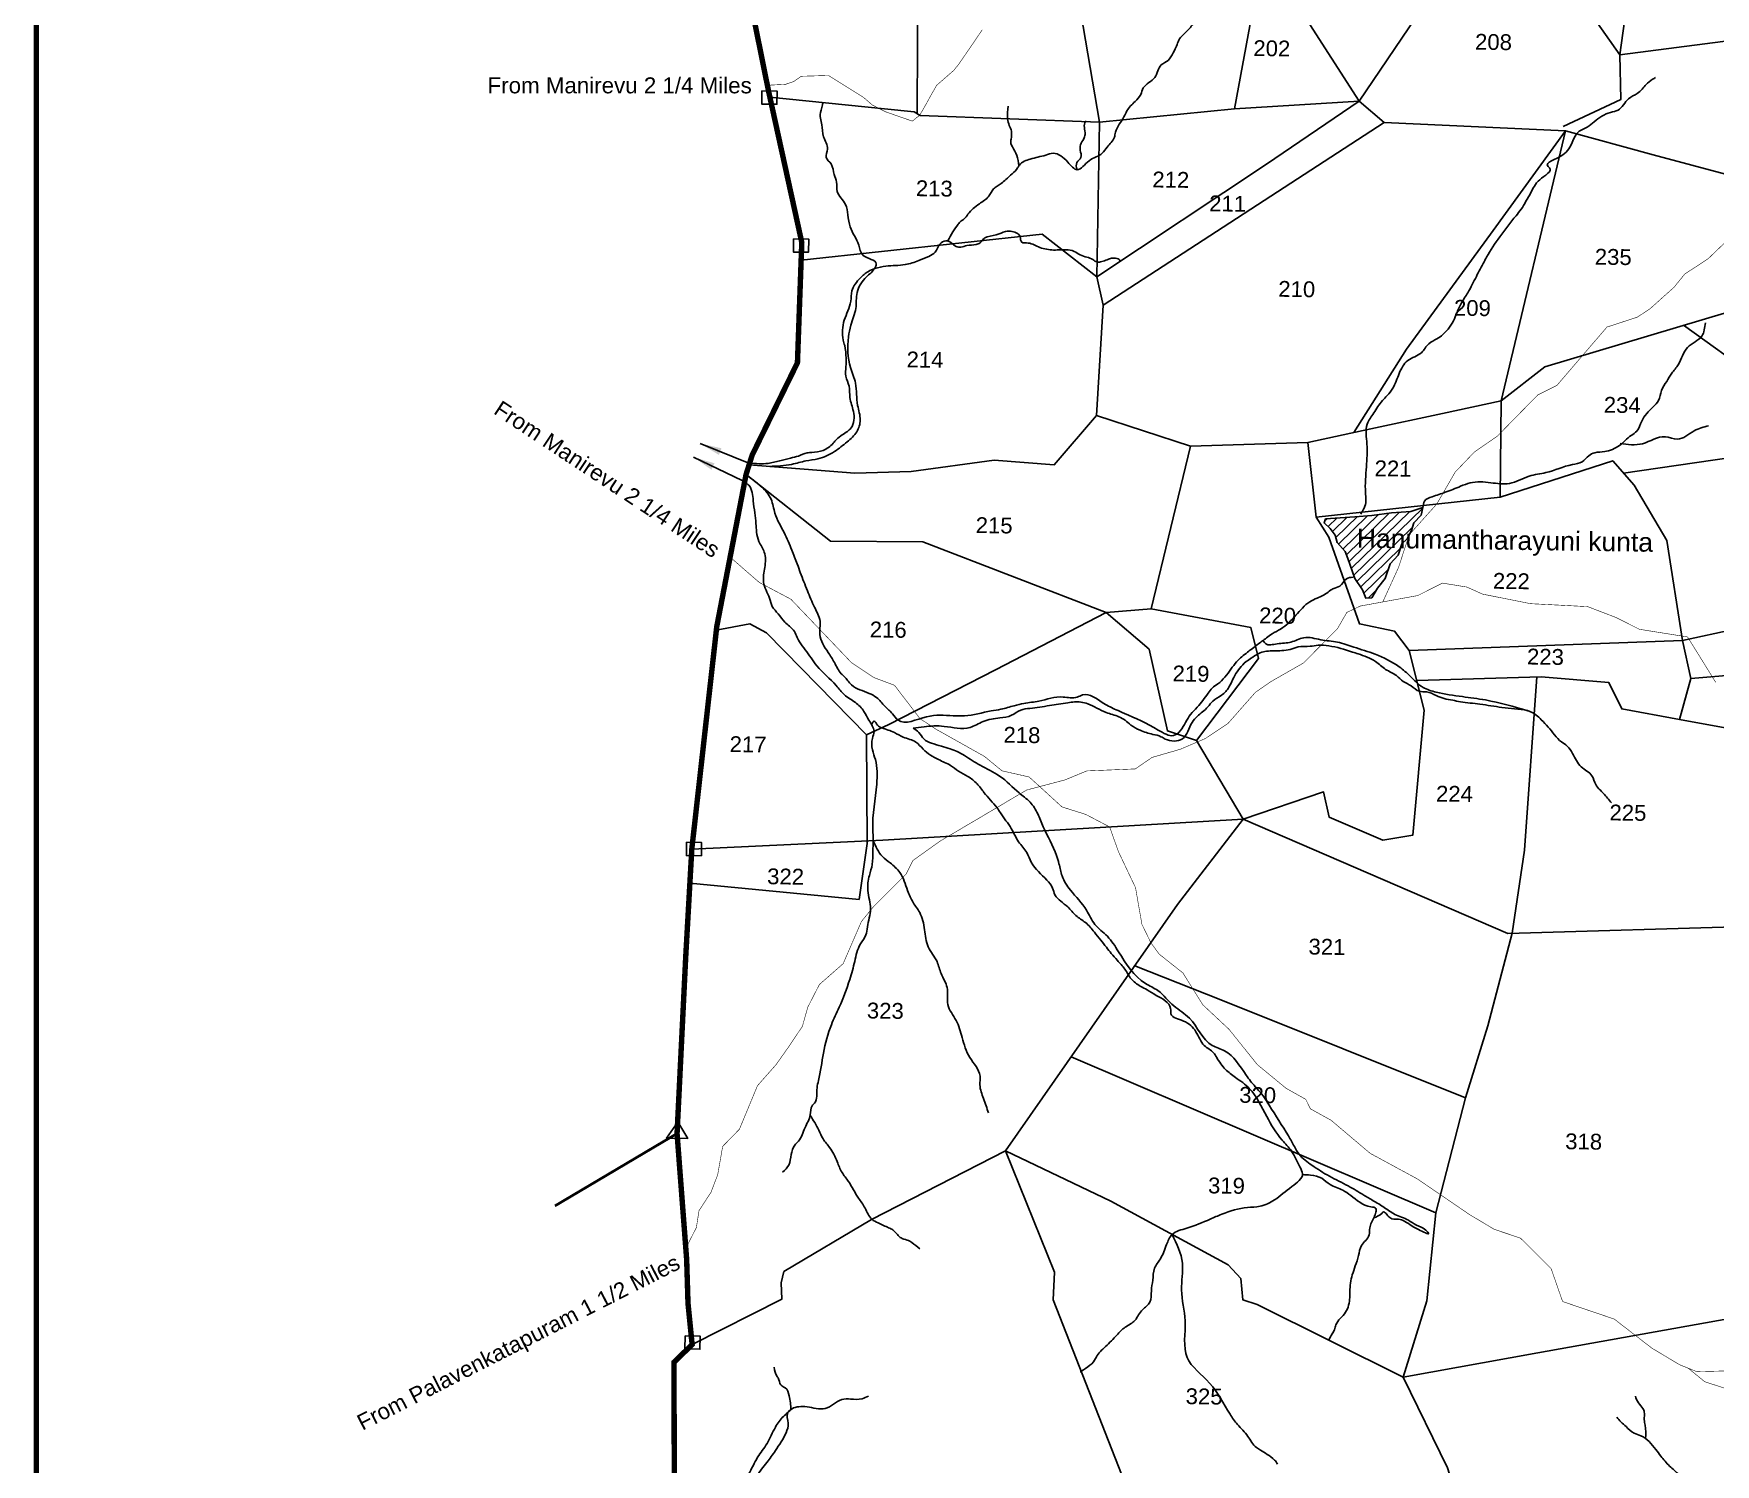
# Model space of a CAD drawing. Header units: feet. Extents: x 751091 to 766702, y 1607162 to 1618807.
# Drawn here: x 751091 to 754192, y 1611739 to 1614378 of the extents above; entities that cross this region are included whole.
import ezdxf
from ezdxf.enums import TextEntityAlignment as Align

# ---------------------------------------------------------------- set-up
doc = ezdxf.new("R2010")
doc.units = ezdxf.units.FT
doc.header["$LTSCALE"] = 15
doc.header["$MEASUREMENT"] = 0
doc.linetypes.add('HIDDEN2', pattern=[0.1875, 0.125, -0.0625])
for name, color, linetype in [('PLOT', 7, 'Continuous'), ('PLOT NO', 7, 'Continuous'), ('ROADS', 6, 'Continuous'), ('TANKS-STREAM', 4, 'Continuous'), ('VILLAGE STONES', 240, 'Continuous')]:
    doc.layers.add(name, color=color, linetype=linetype)
doc.layers.add('VILLAGE BOUNDRY', color=5, linetype='HIDDEN2', lineweight=100)
doc.styles.get("Standard").update_dxf_attribs({"font": 'arial.ttf'})
doc.dimstyles.get("Standard").update_dxf_attribs({"dimtxt": 0.18, "dimasz": 40, "dimexe": 0.18, "dimexo": 0.0625, "dimgap": 0.09, "dimtad": 0, "dimtih": 1, "dimtoh": 1, "dimdec": 4, "dimzin": 0, "dimdsep": 46, "dimtxsty": 'Standard', "dimcen": 0.09, "dimadec": 0, "dimazin": 0, "dimtfac": 1, "dimtdec": 4, "dimtofl": 0, "dimtmove": 0, "dimatfit": 3, "dimfxl": 1, "dimtolj": 1, "dimtzin": 0, "dimarcsym": 0})
pattern_1 = [(44.195984, (-2315.616, 53486.583), (-8.48262893, 8.72410213), [])]

msp = doc.modelspace()

# ---------------------------------------------------------------- hatches: boundary and pattern name
at = {"layer": 'TANKS-STREAM'}
h = msp.add_hatch(dxfattribs=at)
h.set_pattern_fill('ANSI31', color=256, scale=97.345554, angle=-0.804)
h.set_pattern_definition(pattern_1)
h.paths.add_polyline_path([(753509.5, 1613422.6), (753514.1, 1613409.7), (753527.2, 1613373.1), (753541.3, 1613351.9), (753547.2, 1613336.6), (753558.4, 1613337.5), (753568.7, 1613355.2), (753582.8, 1613373.1), (753592.5, 1613399.7), (753606.9, 1613415.9), (753613.6, 1613436.6), (753623.8, 1613446), (753631.5, 1613461.3), (753635.8, 1613475.4), (753649.3, 1613489.7), (753652.8, 1613503.9), (753630.4, 1613496.5), (753594.8, 1613493.8), (753558.4, 1613488.9), (753527, 1613486.8), (753473.1, 1613483), (753470.3, 1613475.3), (753481.6, 1613465.3), (753491, 1613452.7), (753494.6, 1613439.1)])
h = msp.add_hatch(dxfattribs=at)
h.set_pattern_fill('ANSI31', color=256, scale=97.345554, angle=-0.804)
h.set_pattern_definition(pattern_1)
h.paths.add_polyline_path([(753518.3, 1613374.6), (753518.2, 1613374.6), (753518, 1613374.6), (753518.1, 1613374.6), (753518.2, 1613374.6), (753518.2, 1613374.6)])
h.paths.add_polyline_path([(753508.9, 1613369.8), (753508.8, 1613369.7), (753508.7, 1613369.5), (753508.7, 1613369.6), (753508.8, 1613369.6), (753508.8, 1613369.7), (753508.9, 1613369.7)])
h.paths.add_polyline_path([(753508.6, 1613369.5), (753508.5, 1613369.3), (753508.4, 1613369.2), (753508.5, 1613369.3), (753508.5, 1613369.3), (753508.6, 1613369.4), (753508.6, 1613369.4)])
h.paths.add_polyline_path([(753509.2, 1613370.1), (753509.1, 1613370), (753509, 1613369.8), (753509, 1613369.9), (753509.1, 1613369.9), (753509.1, 1613370), (753509.2, 1613370)])
h.paths.add_polyline_path([(753508.4, 1613369.2), (753508.3, 1613369), (753508.1, 1613368.9), (753508.2, 1613368.9), (753508.2, 1613369), (753508.3, 1613369), (753508.3, 1613369.1)])
h.paths.add_polyline_path([(753509.5, 1613370.4), (753509.4, 1613370.3), (753509.3, 1613370.1), (753509.3, 1613370.2), (753509.4, 1613370.2), (753509.4, 1613370.3), (753509.5, 1613370.3)])
h.paths.add_polyline_path([(753508.1, 1613368.8), (753508, 1613368.7), (753507.9, 1613368.6), (753508, 1613368.7), (753508, 1613368.7), (753508, 1613368.8)])
h.paths.add_polyline_path([(753509.8, 1613370.7), (753509.7, 1613370.6), (753509.6, 1613370.4), (753509.6, 1613370.5), (753509.7, 1613370.5), (753509.7, 1613370.6), (753509.8, 1613370.6)])
h.paths.add_polyline_path([(753507.9, 1613368.6), (753507.8, 1613368.4), (753507.8, 1613368.4), (753507.8, 1613368.5)])
h.paths.add_polyline_path([(753510.1, 1613371), (753510, 1613370.9), (753509.8, 1613370.7), (753509.9, 1613370.8), (753509.9, 1613370.8), (753510, 1613370.9), (753510.1, 1613370.9)])
h.paths.add_polyline_path([(753653.2, 1613507.5), (753653.1, 1613507.2), (753653.1, 1613507.2), (753653.1, 1613507.2), (753653.1, 1613507.2), (753653.1, 1613507.3), (753653.2, 1613507.3), (753653.2, 1613507.3), (753653.2, 1613507.3), (753653.2, 1613507.3), (753653.2, 1613507.3), (753653.2, 1613507.3), (753653.2, 1613507.4), (753653.2, 1613507.4), (753653.2, 1613507.4), (753653.2, 1613507.4), (753653.2, 1613507.4), (753653.2, 1613507.4), (753653.2, 1613507.4), (753653.2, 1613507.5), (753653.2, 1613507.5), (753653.2, 1613507.5), (753653.2, 1613507.5), (753653.2, 1613507.5), (753653.2, 1613507.5), (753653.2, 1613507.5)])
h.paths.add_polyline_path([(753510.4, 1613371.2), (753510.3, 1613371.1), (753510.2, 1613371), (753510.2, 1613371.1), (753510.3, 1613371.1), (753510.3, 1613371.2), (753510.4, 1613371.2)])
h.paths.add_polyline_path([(753653.1, 1613507), (753653.1, 1613506.8), (753653.1, 1613506.8), (753653.1, 1613506.9), (753653.1, 1613506.9), (753653.1, 1613506.9), (753653.1, 1613506.9), (753653.1, 1613506.9), (753653.1, 1613506.9), (753653.1, 1613506.9), (753653.1, 1613507), (753653.1, 1613507), (753653.1, 1613507), (753653.1, 1613507), (753653.1, 1613507), (753653.1, 1613507), (753653.1, 1613507), (753653.1, 1613507.1), (753653.1, 1613507.1), (753653.1, 1613507.1), (753653.1, 1613507.1), (753653.1, 1613507.1), (753653.1, 1613507.1), (753653.1, 1613507.1), (753653.1, 1613507.2), (753653.1, 1613507.2), (753653.1, 1613507.2)])
h.paths.add_polyline_path([(753510.7, 1613371.5), (753510.6, 1613371.4), (753510.5, 1613371.3), (753510.5, 1613371.3), (753510.6, 1613371.4), (753510.6, 1613371.4), (753510.7, 1613371.5)])
h.paths.add_polyline_path([(753653.1, 1613506.6), (753653.1, 1613506.5), (753653.1, 1613506.5), (753653.1, 1613506.5), (753653.1, 1613506.5), (753653.1, 1613506.5), (753653.1, 1613506.5), (753653.1, 1613506.6), (753653.1, 1613506.6), (753653.1, 1613506.6), (753653.1, 1613506.6), (753653.1, 1613506.6), (753653.1, 1613506.6), (753653.1, 1613506.6), (753653.1, 1613506.7), (753653.1, 1613506.7), (753653.1, 1613506.7), (753653.1, 1613506.7), (753653.1, 1613506.7), (753653.1, 1613506.7), (753653.1, 1613506.7), (753653.1, 1613506.8), (753653.1, 1613506.8), (753653.1, 1613506.8), (753653.1, 1613506.8), (753653.1, 1613506.8), (753653.1, 1613506.8)])
h.paths.add_polyline_path([(753511, 1613371.8), (753510.9, 1613371.7), (753510.8, 1613371.5), (753510.8, 1613371.6), (753510.9, 1613371.6), (753510.9, 1613371.7), (753511, 1613371.7)])
h.paths.add_polyline_path([(753653, 1613506.3), (753653, 1613506.1), (753653, 1613506.1), (753653, 1613506.1), (753653, 1613506.1), (753653, 1613506.2), (753653, 1613506.2), (753653, 1613506.2), (753653, 1613506.2), (753653, 1613506.2), (753653, 1613506.2), (753653, 1613506.2), (753653, 1613506.3), (753653, 1613506.3), (753653, 1613506.3), (753653, 1613506.3), (753653, 1613506.3), (753653, 1613506.3), (753653, 1613506.3), (753653, 1613506.4), (753653, 1613506.4), (753653, 1613506.4), (753653.1, 1613506.4), (753653.1, 1613506.4), (753653.1, 1613506.4), (753653.1, 1613506.4), (753653.1, 1613506.5)])
h.paths.add_polyline_path([(753511.4, 1613372), (753511.2, 1613371.9), (753511.1, 1613371.8), (753511.1, 1613371.8), (753511.2, 1613371.9), (753511.3, 1613371.9), (753511.3, 1613372)])
h.paths.add_polyline_path([(753653, 1613505.9), (753653, 1613505.7), (753653, 1613505.7), (753653, 1613505.8), (753653, 1613505.8), (753653, 1613505.8), (753653, 1613505.8), (753653, 1613505.8), (753653, 1613505.8), (753653, 1613505.8), (753653, 1613505.9), (753653, 1613505.9), (753653, 1613505.9), (753653, 1613505.9), (753653, 1613505.9), (753653, 1613505.9), (753653, 1613505.9), (753653, 1613506), (753653, 1613506), (753653, 1613506), (753653, 1613506), (753653, 1613506), (753653, 1613506), (753653, 1613506), (753653, 1613506.1), (753653, 1613506.1), (753653, 1613506.1)])
h.paths.add_polyline_path([(753511.7, 1613372.2), (753511.6, 1613372.1), (753511.4, 1613372), (753511.5, 1613372.1), (753511.5, 1613372.1), (753511.6, 1613372.2), (753511.6, 1613372.2)])
h.paths.add_polyline_path([(753653, 1613505.5), (753652.9, 1613505.4), (753652.9, 1613505.4), (753652.9, 1613505.4), (753652.9, 1613505.4), (753653, 1613505.4), (753653, 1613505.4), (753653, 1613505.4), (753653, 1613505.5), (753653, 1613505.5), (753653, 1613505.5), (753653, 1613505.5), (753653, 1613505.5), (753653, 1613505.5), (753653, 1613505.5), (753653, 1613505.6), (753653, 1613505.6), (753653, 1613505.6), (753653, 1613505.6), (753653, 1613505.6), (753653, 1613505.6), (753653, 1613505.6), (753653, 1613505.7), (753653, 1613505.7), (753653, 1613505.7), (753653, 1613505.7), (753653, 1613505.7)])
h.paths.add_polyline_path([(753512, 1613372.4), (753511.9, 1613372.4), (753511.8, 1613372.3), (753511.8, 1613372.3), (753511.9, 1613372.3), (753511.9, 1613372.4), (753512, 1613372.4)])
h.paths.add_polyline_path([(753652.9, 1613505.2), (753652.9, 1613505), (753652.9, 1613505), (753652.9, 1613505), (753652.9, 1613505), (753652.9, 1613505.1), (753652.9, 1613505.1), (753652.9, 1613505.1), (753652.9, 1613505.1), (753652.9, 1613505.1), (753652.9, 1613505.1), (753652.9, 1613505.1), (753652.9, 1613505.2), (753652.9, 1613505.2), (753652.9, 1613505.2), (753652.9, 1613505.2), (753652.9, 1613505.2), (753652.9, 1613505.2), (753652.9, 1613505.2), (753652.9, 1613505.3), (753652.9, 1613505.3), (753652.9, 1613505.3), (753652.9, 1613505.3), (753652.9, 1613505.3), (753652.9, 1613505.3), (753652.9, 1613505.3), (753652.9, 1613505.3)])
h.paths.add_polyline_path([(753512.4, 1613372.6), (753512.2, 1613372.6), (753512.1, 1613372.5), (753512.2, 1613372.5), (753512.2, 1613372.5), (753512.3, 1613372.6), (753512.3, 1613372.6)])
h.paths.add_polyline_path([(753652.9, 1613504.8), (753652.9, 1613504.6), (753652.9, 1613504.6), (753652.9, 1613504.7), (753652.9, 1613504.7), (753652.9, 1613504.7), (753652.9, 1613504.7), (753652.9, 1613504.7), (753652.9, 1613504.7), (753652.9, 1613504.7), (753652.9, 1613504.8), (753652.9, 1613504.8), (753652.9, 1613504.8), (753652.9, 1613504.8), (753652.9, 1613504.8), (753652.9, 1613504.8), (753652.9, 1613504.8), (753652.9, 1613504.9), (753652.9, 1613504.9), (753652.9, 1613504.9), (753652.9, 1613504.9), (753652.9, 1613504.9), (753652.9, 1613504.9), (753652.9, 1613504.9), (753652.9, 1613505), (753652.9, 1613505), (753652.9, 1613505)])
h.paths.add_polyline_path([(753512.7, 1613372.8), (753512.6, 1613372.8), (753512.5, 1613372.7), (753512.5, 1613372.7), (753512.6, 1613372.7), (753512.6, 1613372.8), (753512.7, 1613372.8)])
h.paths.add_polyline_path([(753652.9, 1613504.4), (753652.8, 1613504.2), (753652.8, 1613504.2), (753652.8, 1613504.3), (753652.8, 1613504.3), (753652.8, 1613504.3), (753652.8, 1613504.3), (753652.8, 1613504.3), (753652.8, 1613504.3), (753652.8, 1613504.3), (753652.8, 1613504.4), (753652.9, 1613504.4), (753652.9, 1613504.4), (753652.9, 1613504.4), (753652.9, 1613504.4), (753652.9, 1613504.4), (753652.9, 1613504.4), (753652.9, 1613504.5), (753652.9, 1613504.5), (753652.9, 1613504.5), (753652.9, 1613504.5), (753652.9, 1613504.5), (753652.9, 1613504.5), (753652.9, 1613504.5), (753652.9, 1613504.6), (753652.9, 1613504.6), (753652.9, 1613504.6)])
h.paths.add_polyline_path([(753513.1, 1613373), (753513, 1613373), (753512.8, 1613372.9), (753512.9, 1613372.9), (753512.9, 1613372.9), (753513, 1613373), (753513, 1613373)])
h.paths.add_polyline_path([(753652.8, 1613504.1), (753652.8, 1613503.9), (753652.8, 1613503.9), (753652.8, 1613503.9), (753652.8, 1613503.9), (753652.8, 1613504), (753652.8, 1613504), (753652.8, 1613504), (753652.8, 1613504), (753652.8, 1613504), (753652.8, 1613504), (753652.8, 1613504)])
h.paths.add_polyline_path([(753513.5, 1613373.2), (753513.3, 1613373.1), (753513.2, 1613373.1), (753513.2, 1613373.1), (753513.3, 1613373.1), (753513.4, 1613373.1), (753513.4, 1613373.2)])
h.paths.add_polyline_path([(753523.8, 1613375.4), (753523.5, 1613375.4), (753523.6, 1613375.4), (753523.6, 1613375.4), (753523.7, 1613375.4), (753523.8, 1613375.4)])
h.paths.add_polyline_path([(753513.9, 1613373.4), (753513.7, 1613373.3), (753513.5, 1613373.2), (753513.6, 1613373.3), (753513.7, 1613373.3), (753513.7, 1613373.3), (753513.8, 1613373.3)])
h.paths.add_polyline_path([(753522.9, 1613375.3), (753522.7, 1613375.3), (753522.8, 1613375.3), (753522.9, 1613375.3), (753523, 1613375.3), (753523, 1613375.3)])
h.paths.add_polyline_path([(753514.2, 1613373.5), (753514.1, 1613373.5), (753513.9, 1613373.4), (753514, 1613373.4), (753514, 1613373.4), (753514.1, 1613373.5), (753514.2, 1613373.5)])
h.paths.add_polyline_path([(753522.5, 1613375.2), (753522.4, 1613375.2), (753522.5, 1613375.2), (753522.5, 1613375.2), (753522.6, 1613375.3), (753522.7, 1613375.3)])
h.paths.add_polyline_path([(753514.6, 1613373.6), (753514.4, 1613373.6), (753514.3, 1613373.5), (753514.4, 1613373.6), (753514.4, 1613373.6), (753514.5, 1613373.6)])
h.paths.add_polyline_path([(753522.1, 1613375.2), (753522, 1613375.2), (753522.1, 1613375.2), (753522.2, 1613375.2), (753522.2, 1613375.2), (753522.3, 1613375.2)])
h.paths.add_polyline_path([(753514.9, 1613373.8), (753514.7, 1613373.7), (753514.6, 1613373.7), (753514.7, 1613373.7), (753514.7, 1613373.7), (753514.8, 1613373.7)])
h.paths.add_polyline_path([(753521.8, 1613375.2), (753521.6, 1613375.1), (753521.7, 1613375.1), (753521.8, 1613375.2), (753521.9, 1613375.2), (753521.9, 1613375.2)])
h.paths.add_polyline_path([(753515.2, 1613373.9), (753515.1, 1613373.8), (753514.9, 1613373.8), (753515, 1613373.8), (753515.1, 1613373.8), (753515.1, 1613373.8)])
h.paths.add_polyline_path([(753521.4, 1613375.1), (753521.3, 1613375.1), (753521.3, 1613375.1), (753521.4, 1613375.1), (753521.5, 1613375.1), (753521.6, 1613375.1)])
h.paths.add_polyline_path([(753515.5, 1613374), (753515.4, 1613373.9), (753515.3, 1613373.9), (753515.3, 1613373.9), (753515.4, 1613373.9), (753515.5, 1613374)])
h.paths.add_polyline_path([(753521, 1613375.1), (753520.9, 1613375), (753521, 1613375.1), (753521, 1613375.1), (753521.1, 1613375.1), (753521.2, 1613375.1)])
h.paths.add_polyline_path([(753515.9, 1613374.1), (753515.7, 1613374), (753515.6, 1613374), (753515.7, 1613374), (753515.7, 1613374), (753515.8, 1613374.1)])
h.paths.add_polyline_path([(753520.7, 1613375), (753520.5, 1613375), (753520.6, 1613375), (753520.7, 1613375), (753520.8, 1613375), (753520.8, 1613375)])
h.paths.add_polyline_path([(753516.2, 1613374.2), (753516.1, 1613374.1), (753515.9, 1613374.1), (753516, 1613374.1), (753516.1, 1613374.1), (753516.1, 1613374.2)])
h.paths.add_polyline_path([(753520.3, 1613375), (753520.2, 1613374.9), (753520.2, 1613375), (753520.3, 1613375), (753520.4, 1613375), (753520.5, 1613375)])
h.paths.add_polyline_path([(753516.6, 1613374.3), (753516.4, 1613374.2), (753516.3, 1613374.2), (753516.3, 1613374.2), (753516.4, 1613374.2), (753516.5, 1613374.2)])
h.paths.add_polyline_path([(753519.9, 1613374.9), (753519.8, 1613374.9), (753519.9, 1613374.9), (753520, 1613374.9), (753520, 1613374.9), (753520.1, 1613374.9)])
h.paths.add_polyline_path([(753516.9, 1613374.3), (753516.8, 1613374.3), (753516.6, 1613374.3), (753516.7, 1613374.3), (753516.8, 1613374.3), (753516.8, 1613374.3)])
h.paths.add_polyline_path([(753519.6, 1613374.9), (753519.4, 1613374.8), (753519.5, 1613374.9), (753519.6, 1613374.9), (753519.7, 1613374.9), (753519.7, 1613374.9)])
h.paths.add_polyline_path([(753517.2, 1613374.4), (753517.1, 1613374.4), (753517, 1613374.4), (753517, 1613374.4), (753517.1, 1613374.4), (753517.2, 1613374.4)])
h.paths.add_polyline_path([(753519.2, 1613374.8), (753519.1, 1613374.8), (753519.2, 1613374.8), (753519.2, 1613374.8), (753519.3, 1613374.8), (753519.4, 1613374.8)])
h.paths.add_polyline_path([(753517.6, 1613374.5), (753517.4, 1613374.5), (753517.3, 1613374.4), (753517.4, 1613374.5), (753517.5, 1613374.5), (753517.5, 1613374.5)])
h.paths.add_polyline_path([(753518.9, 1613374.7), (753518.7, 1613374.7), (753518.8, 1613374.7), (753518.9, 1613374.7), (753518.9, 1613374.8), (753519, 1613374.8)])
h.paths.add_polyline_path([(753517.9, 1613374.6), (753517.8, 1613374.5), (753517.7, 1613374.5), (753517.7, 1613374.5), (753517.8, 1613374.5), (753517.9, 1613374.6)])
h.paths.add_polyline_path([(753518.7, 1613374.7), (753518.5, 1613374.7), (753518.4, 1613374.7), (753518.4, 1613374.7), (753518.5, 1613374.7), (753518.6, 1613374.7)])

# ---------------------------------------------------------------- linework, layer by layer
at = {"layer": 'PLOT'}
for points in [[(753472.6, 1615083.6), (753662.7, 1615088.3), (753827.7, 1614816.5), (753770.6, 1614703.6), (753744.3, 1614562.6), (753535.1, 1614253.2), (753432.9, 1614412), (753363.1, 1614552.3), (753305.5, 1614239.2)], [(752747.8, 1614788.7), (752757.6, 1614710.3), (752680.4, 1614666.1), (752689, 1614627.2), (752769.5, 1614601.5), (752721.1, 1614492), (752720.1, 1614230.2)], [(754067.5, 1614711.7), (754015.6, 1614338.8), (754017.4, 1614256.2), (753911.6, 1614206.7)], [(753090.1, 1614692.3), (753053.6, 1614601.1), (753021.7, 1614416), (753056, 1614214.4)], [(754791, 1614405.9), (754667.1, 1614394.5), (754380.3, 1614376), (754224.7, 1614365.9), (754015.6, 1614338.8), (753895.5, 1614510.2)], [(752448.5, 1614260.3), (752659.6, 1614239), (752714.4, 1614233.5), (752725.8, 1614226.9), (753056, 1614214.4), (753305.5, 1614239.2), (753535.1, 1614253.2), (753581, 1614213.8), (753915.5, 1614198.4), (754077.6, 1614154), (754282.1, 1614099.7), (754490.1, 1614239.5), (754732.2, 1614260.5), (754926.4, 1614167.8), (755021.9, 1614367.5), (755169, 1614397.5), (755390, 1614334.9), (755432.2, 1614159.6), (755469.5, 1614168.6), (755433.9, 1614316.5), (755495.7, 1614381.4)], [(753051.1, 1613929.2), (753364.2, 1614137.1), (753535.1, 1614253.2)], [(752506.2, 1613960.1), (752950.4, 1614007.8), (753051.1, 1613929.2), (753056, 1614214.4)], [(753581, 1614213.8), (753063.3, 1613876.9), (753051.1, 1613929.2)], [(753050.8, 1613673.6), (753224.2, 1613616.7), (753440.5, 1613623.8), (753556.4, 1613648.7), (753689, 1613677.3), (753797.2, 1613700.6), (753915.5, 1614198.4)], [(753915.5, 1614198.4), (753782, 1614014.8), (753622.7, 1613795.7), (753525.2, 1613642)], [(753797.2, 1613700.6), (753877.4, 1613763.2), (754262.3, 1613878.4), (754282.1, 1614099.7)], [(752410.1, 1613582.5), (752605.3, 1613567), (752709.1, 1613570.3), (752862.1, 1613591.2), (752972.9, 1613582.5), (753050.8, 1613673.6), (753063.3, 1613876.9)], [(754133.2, 1613839.8), (754266.4, 1613743.9), (754288.7, 1613605.6), (754022.3, 1613567.3)], [(754945.1, 1613817.3), (754972.8, 1613687.6), (755037.4, 1613690.9), (754981.9, 1613577.9), (755088.2, 1613388.1), (755095, 1613185.1), (754829.4, 1613161.9), (754908.4, 1612914.8), (754942.1, 1612809.3), (754951.6, 1612774.3), (754822.7, 1612794.2), (754668.8, 1612849.5), (754425.9, 1612782.5), (754269.8, 1612731.5), (753809.1, 1612718.3), (753321.1, 1612929.2), (753200.3, 1612771.4), (753064.9, 1612577.8), (752882.7, 1612317.2), (752636.1, 1612190.9), (752474, 1612094.7), (752469.5, 1612074.1), (752470.5, 1612043.5), (752305.1, 1611960)], [(753641.2, 1613185), (753870.8, 1613191.8), (753995.8, 1613181), (754019.3, 1613132.2), (754125.6, 1613112.9), (754146.6, 1613188.4), (754131.4, 1613258.3), (754324.1, 1613300.1), (754441.4, 1613345.7), (754535.6, 1613382.3), (754675.6, 1613464.9), (754663, 1613621), (754653.7, 1613763.7)], [(753440.5, 1613623.8), (753455.6, 1613485.9), (753795.3, 1613523.1), (753797.2, 1613700.6)], [(752304.5, 1612873.9), (752656.9, 1612890.1), (753321.1, 1612929.2), (753235, 1613073.9), (753181.4, 1613091.8), (753147.6, 1613242.4), (753068.6, 1613309.9), (753151.8, 1613317.1), (753224.2, 1613616.7)], [(754146.6, 1613188.4), (754476.6, 1613215.9), (754561.4, 1613193), (754829.4, 1613161.9), (754788.5, 1613410.8), (754830.5, 1613504.2), (754663, 1613621)], [(752404.5, 1613564.5), (752560.1, 1613441.8), (752730.5, 1613440.3), (753068.6, 1613309.9), (752864.5, 1613204.7), (752667.8, 1613103.3), (752626.4, 1613084.5), (752506.9, 1613206.8), (752442.4, 1613272.8), (752411.3, 1613289.2), (752349.7, 1613277.4)], [(753795.3, 1613523.1), (754002.7, 1613589.9), (754042, 1613544.7), (754102.8, 1613442.8), (754131.4, 1613258.3), (753627.3, 1613240.2), (753600.6, 1613275.5), (753535.6, 1613289), (753479.5, 1613449.2), (753455.6, 1613485.9)], [(753151.8, 1613317.1), (753335.5, 1613282.2), (753349.6, 1613225.3), (753235, 1613073.9)], [(753321.1, 1612929.2), (753469.4, 1612979.4), (753479.7, 1612932.7), (753578.8, 1612890.4), (753634.1, 1612899.2), (753655.1, 1613129.8), (753627.3, 1613240.2)], [(753862.6, 1613191.5), (753840.3, 1612871.9), (753817.3, 1612718.5), (753772.2, 1612547.6), (753731.5, 1612414.9), (753676.8, 1612203), (753659.7, 1612040.5), (753616.2, 1611899.9), (753698.1, 1611732.7), (753728.7, 1611634.9), (753777, 1611442.8), (753724.1, 1611302.4), (753247.5, 1611405.1), (753215.5, 1611412), (753139.2, 1611612.7), (752971.1, 1612042.7), (752973.3, 1612093.3), (752882.7, 1612317.2)], [(755095, 1613185.1), (755017.1, 1612860.4), (754973.7, 1612747.5), (754954.5, 1612746.4), (754939.5, 1612659.3), (754885.3, 1612394.3), (754830.8, 1612347.6), (754758.5, 1612317.6), (754499, 1612191.4), (754335.1, 1612103), (754305.3, 1612078), (754310.5, 1612042.2), (754214.7, 1612007.7), (753864.8, 1611944.7), (753616.2, 1611899.9), (753347.2, 1612033.7), (753320.4, 1612042.6), (753316.8, 1612082.1), (753293.6, 1612106.9), (753076.9, 1612224.3), (752882.7, 1612317.2)], [(754125.6, 1613112.9), (754209.9, 1613097.7), (754274.2, 1612883.4), (754278.6, 1612731.7), (754249.2, 1612452), (754214.7, 1612007.7), (754368.5, 1611762.3), (754555.6, 1611463.8), (754998.2, 1611595.7), (755327.6, 1611692.4), (755366.7, 1611971.7), (755386.1, 1612035.9), (755388.3, 1612084.5), (755436.1, 1612268.7), (755493.7, 1612493.9), (755581.1, 1612648.3), (755543.3, 1612736.1), (755637.4, 1612808.9)], [(752626.4, 1613084.5), (752627.6, 1612884.2), (752613.1, 1612780.9), (752300.9, 1612810.8)], [(753121.5, 1612658.8), (753280.3, 1612595.8), (753731.5, 1612414.9)], [(753676.8, 1612203), (753004, 1612490.7)]]:
    msp.add_lwpolyline(points, dxfattribs=at)
at = {"layer": 'ROADS', "linetype": 'HIDDEN2', "ltscale": 10, "const_width": 1}
for points in [[(752840.1, 1614384.8), (752818.5, 1614353), (752796.1, 1614320.5), (752787.4, 1614309.8), (752756, 1614282.4), (752745.8, 1614264.6), (752736, 1614246.7), (752724.9, 1614227.4), (752711.2, 1614216.4), (752697.5, 1614221.1), (752661.2, 1614233.8), (752637.1, 1614246.3), (752621.4, 1614260), (752583.3, 1614283.8), (752556.4, 1614300.6), (752527.5, 1614299.7), (752506.2, 1614299.1), (752492.4, 1614289.3), (752477.2, 1614284.2), (752455.6, 1614283.1), (752443.8, 1614282.5)], [(753578.7, 1613329.6), (753607.6, 1613393), (753627.6, 1613453.7), (753678.3, 1613510.3), (753712.3, 1613569.2), (753747.8, 1613606.3), (753790.1, 1613635.5), (753829.3, 1613675.5), (753864.5, 1613711.4), (753900, 1613729.2), (753919.3, 1613751.7), (753942.8, 1613779.1), (753992.1, 1613836.6), (754047.8, 1613854.7), (754071.5, 1613870.3), (754096.5, 1613892.7), (754115.7, 1613909.9), (754135.8, 1613934.6), (754155, 1613947), (754178.7, 1613962.6), (754229.8, 1614011.7)], [(754231, 1611912), (754190.8, 1611910.9), (754157.7, 1611910.1), (754126.4, 1611922.7), (754075.2, 1611953.2), (754005.6, 1612007), (753910.3, 1612039.4), (753889.1, 1612100.2), (753832.7, 1612156.3), (753784.4, 1612172.5), (753739.4, 1612199.3), (753642.5, 1612265.5), (753555.3, 1612312.8), (753483.4, 1612373.7), (753445.2, 1612394.8), (753436.7, 1612412.3), (753400.3, 1612432.7), (753347.4, 1612476.3), (753295.3, 1612541.3), (753246.8, 1612586.7), (753210.2, 1612645.3), (753166.5, 1612680), (753151.1, 1612701), (753134.5, 1612735.2), (753122.7, 1612802.8), (753107, 1612835.8), (753091.3, 1612868.9), (753075, 1612914.7), (753030.9, 1612937.8), (752987.1, 1612951.6), (752952.3, 1612983.4), (752926.6, 1613006.8), (752876.4, 1613018.2), (752844.4, 1613044.6), (752791.2, 1613074.5), (752755.2, 1613094.7), (752725.4, 1613114.3), (752690.1, 1613160.5), (752678.2, 1613176), (752640, 1613190.3), (752598.8, 1613217.8), (752574.2, 1613243.6), (752525.5, 1613294.6), (752487.3, 1613334.6), (752459, 1613349.6), (752428.9, 1613365.6), (752404.2, 1613387), (752375.2, 1613412.4)], [(752293.4, 1612137.6), (752312.9, 1612175.8), (752317.8, 1612207), (752340, 1612241.1), (752352.3, 1612273.5), (752361.4, 1612325.5), (752392.3, 1612357.2), (752425.6, 1612437.5), (752460.1, 1612476.6), (752483, 1612509), (752483, 1612509), (752508.3, 1612546.7), (752518.5, 1612582.6), (752539.8, 1612624.1), (752583.6, 1612662.5), (752617.3, 1612740.3), (752639.3, 1612767.3), (752699.7, 1612827.9), (752712.3, 1612852.8), (752761.8, 1612888.2), (752840.1, 1612934.4), (752921.8, 1612982.7), (752992.6, 1613001.4), (753032.9, 1613018), (753084.2, 1613020.1), (753122.3, 1613021.7), (753153.3, 1613042.9), (753205.5, 1613058), (753251.2, 1613077.6), (753293.1, 1613105.4), (753343.7, 1613162.8), (753372.2, 1613182.6), (753432.7, 1613217.2), (753495.3, 1613280.6), (753512.4, 1613310.3), (753537, 1613322), (753590.9, 1613331.9), (753643.2, 1613341.4), (753688.7, 1613364.4), (753733.6, 1613357.1), (753762.9, 1613344), (753851.5, 1613326.4), (753910.5, 1613323.4), (753956.4, 1613321), (754008.9, 1613300.9), (754051.8, 1613279.2), (754140.7, 1613265.1), (754170.5, 1613217.1), (754192.7, 1613181.3)], [(754142, 1611916.4), (754172.4, 1611891.5), (754210.2, 1611879.3)]]:
    msp.add_lwpolyline(points, dxfattribs=at)
at = {"layer": 'TANKS-STREAM'}
msp.add_lwpolyline([(753473.1, 1613483), (753527, 1613486.8), (753558.4, 1613488.9), (753594.8, 1613493.8), (753630.4, 1613496.5), (753652.8, 1613503.9), (753649.3, 1613489.7), (753635.8, 1613475.4), (753631.5, 1613461.3), (753623.8, 1613446), (753613.6, 1613436.6), (753606.9, 1613415.9), (753592.5, 1613399.7), (753592.5, 1613399.7), (753582.8, 1613373.1), (753568.7, 1613355.2), (753558.4, 1613337.5), (753547.2, 1613336.6), (753541.3, 1613351.9), (753527.2, 1613373.1), (753514.1, 1613409.7), (753509.5, 1613422.6), (753494.6, 1613439.1), (753491, 1613452.7), (753481.6, 1613465.3), (753470.3, 1613475.3), (753473.1, 1613483)], dxfattribs=at)
for points in [[(752776.4, 1613995.5), (752786.1, 1614012.2), (752795.5, 1614026.2), (752800.8, 1614031.8), (752806.8, 1614036.2), (752813.6, 1614044.5), (752834.8, 1614063.9), (752852.1, 1614078), (752860.9, 1614091.2), (752867.5, 1614096.6), (752875.2, 1614101.2), (752883.7, 1614108.8), (752905.2, 1614130.1), (752908.7, 1614135.3), (752928.5, 1614146.4), (752957.1, 1614153.7), (752970.8, 1614157), (752997.8, 1614140.7), (753015.2, 1614126.6), (753037, 1614143.4), (753061.5, 1614157.2), (753070.3, 1614168.4), (753083.7, 1614186.6), (753085.9, 1614195.9), (753101.4, 1614224.4), (753106.8, 1614235.2), (753121.9, 1614252.6), (753132.3, 1614265.3), (753137, 1614277.5), (753158.3, 1614296.8), (753163.9, 1614309.1), (753170.3, 1614319.9), (753182.8, 1614328.4), (753192.2, 1614342.6), (753196, 1614349.5), (753205.5, 1614370.3), (753213.3, 1614378.2), (753226.9, 1614393.3), (753236.3, 1614409.5), (753245.5, 1614426.7), (753255.2, 1614442.6), (753266.7, 1614468.7), (753282.1, 1614492.8), (753288.3, 1614506.3), (753303, 1614530.5), (753316.9, 1614549.2), (753330.8, 1614576), (753355.5, 1614591.5), (753395.9, 1614625), (753399.6, 1614636.3), (753417.4, 1614656.1), (753428.3, 1614672.6), (753432.4, 1614679.2)], [(753538.1, 1613491.5), (753542.2, 1613498.5), (753545.9, 1613506.5), (753546.8, 1613530.9), (753548.5, 1613579), (753549.5, 1613620.7), (753550.1, 1613657.6), (753561.9, 1613678.1), (753578, 1613700.9), (753586.8, 1613710.3), (753597.1, 1613723.6), (753609, 1613751), (753624.7, 1613774.8), (753649.9, 1613789.3), (753663.6, 1613805.9), (753678.6, 1613814.8), (753699, 1613832.7), (753708.8, 1613847.9), (753722.7, 1613879.1), (753735.5, 1613900), (753751.3, 1613930), (753765.6, 1613957.1), (753770, 1613965.2), (753794.6, 1614003), (753824.5, 1614041.9), (753833.7, 1614053.8), (753842.6, 1614068.5), (753851.9, 1614084.7), (753868.1, 1614108.4), (753886.2, 1614130.2), (753883.4, 1614132.9), (753910.6, 1614154.1), (753941, 1614197.8), (753955.5, 1614205.3), (753968.6, 1614215.1), (753998.6, 1614232.5), (754012.5, 1614236.6), (754032.1, 1614257.6), (754048.1, 1614267.5), (754056.9, 1614275.5), (754064.2, 1614284), (754076.3, 1614293.5), (754081.7, 1614296.7)], [(752447.6, 1613579.6), (752488.6, 1613583.3), (752515, 1613589.7), (752537.2, 1613593.7), (752567.7, 1613607.1), (752590.9, 1613624.9), (752608.8, 1613643.6), (752615.1, 1613665), (752610.3, 1613692.2), (752606.4, 1613733), (752597.2, 1613761.7), (752593.4, 1613818.3), (752597.7, 1613840.1), (752606.9, 1613871), (752609.3, 1613900.5), (752626.8, 1613929.4), (752641.3, 1613944.1), (752644.7, 1613952.9), (752620.5, 1613968.8), (752612.3, 1613987.8), (752596.6, 1614021.2), (752592.4, 1614043.6), (752588.1, 1614062.6), (752572.8, 1614086.6), (752571.6, 1614103.6), (752567, 1614118.1), (752561.3, 1614137.4), (752552.4, 1614149.4), (752554.6, 1614164.9), (752547.3, 1614187.6), (752544.2, 1614209.8), (752542.9, 1614236.7), (752544.3, 1614250.6), (752543.1, 1614250.3)], [(752887.7, 1614244.2), (752886.8, 1614220.8), (752889.9, 1614208.5), (752893.9, 1614197.7), (752893.2, 1614183.2), (752892.6, 1614176.6), (752895.7, 1614169.1), (752903.9, 1614153.2), (752907.6, 1614133.8)], [(753014.9, 1614126.6), (753014.6, 1614140.2), (753022.1, 1614149.4), (753020.7, 1614163), (753021.3, 1614172.7), (753027.2, 1614183.5), (753029.7, 1614192), (753030.6, 1614215.4), (753032, 1614216.8)], [(752411.2, 1613585.9), (752445, 1613585.1), (752466.8, 1613590), (752486.6, 1613595), (752501.1, 1613598.7), (752517, 1613604.5), (752525.6, 1613605.5), (752546.8, 1613609.2), (752565.2, 1613622.3), (752571.5, 1613629.5), (752581.8, 1613637.6), (752591.4, 1613644.2), (752597.9, 1613650.1), (752602.5, 1613681.1), (752596.1, 1613706.5), (752594.5, 1613727.6), (752588.5, 1613745.9), (752588.8, 1613763.7), (752589, 1613779.5), (752586.4, 1613802.5), (752583.7, 1613812.6), (752585.7, 1613849.3), (752597.7, 1613884.2), (752599.9, 1613903.3), (752615.1, 1613927), (752630.2, 1613939.3), (752642.2, 1613944.4), (752662.4, 1613948.9), (752698, 1613951.8), (752723, 1613959.1), (752741.4, 1613967), (752753, 1613974.5), (752764.2, 1613991.9), (752776, 1613995.6), (752791.7, 1613985.3), (752800.6, 1613984), (752811.7, 1613987), (752828.7, 1613988.7), (752836, 1613991.8), (752843.4, 1613999.9), (752849.4, 1614003), (752871.1, 1614008.2), (752886.6, 1614013.6), (752892, 1614013.3), (752909.8, 1614003.4), (752912.8, 1613992.9), (752921.4, 1613991.8), (752943.6, 1613984.5), (752968.5, 1613978.8), (752994.3, 1613979.1), (753009.7, 1613976.1), (753020.8, 1613969.6), (753032.9, 1613965.5), (753044.1, 1613960.9), (753051.6, 1613956.6), (753060.6, 1613957.6), (753070.7, 1613960.7), (753078.5, 1613963.7), (753083.4, 1613963.5), (753092.5, 1613961.3), (753094.6, 1613958.1)], [(753652.8, 1613503.9), (753655.6, 1613515.5), (753669.8, 1613523.6), (753693.9, 1613531.8), (753722.3, 1613542.9), (753739.7, 1613549.2), (753777.9, 1613549.5), (753812.3, 1613548.2), (753848.5, 1613561.5), (753879.6, 1613568.2), (753928.4, 1613583), (753946.2, 1613588.2), (753958.5, 1613599.2), (753969.8, 1613604.7), (753987.9, 1613607.1), (754015.1, 1613618.1), (754036.7, 1613636.7), (754047.4, 1613644.8), (754056.2, 1613662.8), (754077.2, 1613689.2), (754087.1, 1613701.1), (754092.6, 1613719.5), (754102.3, 1613736.3), (754111.6, 1613751.4), (754123.5, 1613767.2), (754140.9, 1613799.1), (754167, 1613819.8), (754173.5, 1613844.4)], [(754016.2, 1613622.1), (754057.8, 1613621.5), (754099.5, 1613634.2), (754121.9, 1613629.8), (754152.9, 1613645.1), (754179.6, 1613654.7)], [(752401.9, 1613551), (752409.7, 1613544.7), (752417.8, 1613516.3), (752420.6, 1613493.8), (752422.7, 1613474), (752424, 1613458.5), (752428.4, 1613441.4), (752438.2, 1613421.6), (752439, 1613393.3), (752436.8, 1613366.1), (752447.6, 1613336.8), (752452.9, 1613321.3), (752463.9, 1613307.5), (752476.1, 1613292.5), (752492, 1613277.4), (752502.8, 1613256.2), (752513.8, 1613241.2), (752535, 1613211.8), (752570.6, 1613175.5), (752585.8, 1613158.6), (752606.1, 1613144.1), (752622, 1613127.8), (752631, 1613111.6), (752640.5, 1613090.9), (752637.4, 1613078), (752637.7, 1613057), (752643, 1613039), (752645.5, 1612993.7), (752638.2, 1612909.9), (752639.1, 1612889.3), (752638.2, 1612870.3), (752637.2, 1612845.5), (752632, 1612825.2), (752629.1, 1612797.4), (752634.2, 1612763.6), (752628.2, 1612730.2), (752625.5, 1612715.4), (752615.4, 1612698.8), (752605, 1612666.8), (752595.8, 1612633.5), (752576.5, 1612582), (752561.8, 1612550), (752547.4, 1612497.6), (752538.1, 1612447), (752535.4, 1612433.4), (752530.6, 1612405), (752526.3, 1612400.2), (752522.9, 1612383.5), (752513.3, 1612360.1), (752501.2, 1612334.9), (752494.2, 1612327.6), (752487.8, 1612310.4), (752483.2, 1612291.2), (752471.9, 1612277.8)], [(752411.9, 1613558.7), (752433.3, 1613541.7), (752450.7, 1613518.9), (752457.9, 1613493.3), (752474.8, 1613457.4), (752489, 1613425.2), (752498.9, 1613399.6), (752504.6, 1613383.8), (752517.8, 1613350.3), (752530.9, 1613319.8), (752540.9, 1613294.2), (752540.5, 1613269.8), (752555.8, 1613236.6), (752567.4, 1613218), (752580.2, 1613197.3), (752585.5, 1613192.3), (752599, 1613176.6), (752631.8, 1613161), (752645.2, 1613153.2), (752660.7, 1613137.3), (752674.6, 1613123), (752684.5, 1613111.9), (752737.4, 1613117.8), (752786.3, 1613119.8), (752807.4, 1613119.5), (752856.6, 1613128.6), (752874.5, 1613131.6), (752899, 1613138.3), (752917, 1613142.4), (752944.7, 1613146.8), (752989.2, 1613154.3), (753015.2, 1613154), (753025, 1613158.2), (753064.4, 1613142.4), (753087, 1613130.8), (753102.1, 1613124.1), (753164.6, 1613093.4), (753192.7, 1613083.1), (753215.1, 1613107.5), (753224.4, 1613122.2), (753236.7, 1613135.3), (753256.5, 1613161.3), (753264.2, 1613170.7), (753274.6, 1613178.5), (753298.7, 1613205.7), (753309.2, 1613219.3), (753329.2, 1613236.8), (753347.7, 1613251), (753364.2, 1613263.3), (753374.6, 1613270.8), (753390.3, 1613279.7), (753418.5, 1613305.2), (753430.4, 1613318.4), (753443.9, 1613330), (753457.7, 1613336.6), (753478, 1613347.7), (753486.8, 1613354), (753499.5, 1613358.8), (753511.6, 1613372.1), (753523.8, 1613375.4)], [(752712.7, 1613096.8), (752732.7, 1613099.6), (752769.7, 1613100.2), (752817.5, 1613098), (752841.7, 1613109), (752872.7, 1613115.7), (752894.3, 1613120.6), (752911, 1613130.2), (752928, 1613133.3), (752964, 1613138.5), (752998, 1613143.7), (753022.1, 1613144.9), (753034.5, 1613141.7), (753068.6, 1613125.8), (753092.2, 1613117.9), (753103.4, 1613111.4), (753114.2, 1613102.6), (753131.1, 1613092.9), (753154.7, 1613085.4), (753169.7, 1613081.1), (753177.6, 1613076.8), (753209.3, 1613077.1), (753227.1, 1613107.4), (753236.3, 1613118.5), (753256.1, 1613136), (753265, 1613146.7), (753281.3, 1613157.4), (753295.1, 1613172.3), (753304, 1613190.2), (753323.3, 1613216.5), (753338.9, 1613228), (753352.6, 1613235.7), (753377.1, 1613239.5), (753407.7, 1613242.1), (753422.4, 1613246.8), (753444.7, 1613247.9), (753459.4, 1613249.6), (753479, 1613248.6), (753522.7, 1613237.3), (753533.2, 1613233.8), (753565.4, 1613219.8), (753584, 1613205.2), (753603.9, 1613193.7), (753616.5, 1613183), (753631.1, 1613174.8), (753646.3, 1613164.8), (753659.6, 1613163.9), (753677.2, 1613156.9), (753691.8, 1613151.4), (753707.6, 1613148.2), (753721.9, 1613145.7), (753757.8, 1613141), (753798.5, 1613135.1), (753821.8, 1613132.6), (753845.5, 1613129.2), (753861.6, 1613121.1), (753870.9, 1613112.3), (753883.9, 1613098.9), (753908, 1613071.5), (753918.8, 1613063.8), (753928.8, 1613050.1), (753944.7, 1613025.5), (753964.4, 1613009.1), (753971.4, 1612992.8), (753985.8, 1612976.4), (754000.3, 1612958.9)], [(753846.3, 1613128.9), (753767.9, 1613148.8), (753725.4, 1613155), (753677, 1613163.2), (753652.9, 1613172.1), (753629.7, 1613192.2), (753609, 1613210), (753564.7, 1613233.2), (753525.3, 1613246.4), (753495.2, 1613255.4), (753464.3, 1613259.9), (753433, 1613263.7), (753409.4, 1613255.5), (753384, 1613252.5), (753362.3, 1613252.8), (753358, 1613258.7)], [(752636.2, 1613103.2), (752640.6, 1613110), (752647.1, 1613102.5), (752655, 1613097.5), (752678, 1613088.8), (752694.5, 1613080.3), (752717.6, 1613071.2), (752731.1, 1613058.2), (752759.4, 1613038.8), (752781.7, 1613028.1), (752796.4, 1613017.5), (752813.7, 1613007.8), (752830.5, 1612994.3), (752843.2, 1612978.4), (752855, 1612964.1), (752867.6, 1612949.8), (752873.7, 1612940.6), (752893.6, 1612911.5), (752907.2, 1612887.5), (752922.2, 1612867.4), (752930.5, 1612849.4), (752959.2, 1612816.6), (752969.6, 1612801.9), (752974.2, 1612789.4), (752997.8, 1612767.2), (753012.8, 1612751.1), (753030.5, 1612738.3), (753046.8, 1612720.9), (753058.6, 1612706.1), (753069, 1612692.7), (753078.1, 1612681.4), (753089.2, 1612668.6), (753102.9, 1612652.5), (753114.6, 1612634.5), (753131.6, 1612621), (753144.1, 1612614.2), (753160.5, 1612604.1), (753187.4, 1612579.8), (753188.1, 1612570.2), (753211.1, 1612556.7), (753234, 1612537.1), (753249.6, 1612511.6), (753266.6, 1612498.3), (753272.4, 1612489.6), (753288.7, 1612467.5), (753307.1, 1612452.7), (753332.6, 1612432.5), (753364.6, 1612380.6), (753393.1, 1612337.2), (753410.3, 1612316.9), (753425.6, 1612287.7), (753430.7, 1612275.1), (753411.1, 1612251.5), (753379, 1612226.8), (753352.3, 1612215.2), (753329.1, 1612212.9), (753281.8, 1612200.3), (753260.5, 1612191.4), (753217.1, 1612174.7), (753190.3, 1612162.9), (753180, 1612144.8), (753168.5, 1612118), (753158, 1612101), (753154.5, 1612078.7), (753151.9, 1612059.2), (753149.2, 1612038.4), (753135.5, 1612024.2), (753128.4, 1612015), (753121.8, 1612004.8), (753103.8, 1611992.1), (753088.3, 1611977.5), (753067.5, 1611956.4), (753050.5, 1611937.6), (753042, 1611924.7), (753023.2, 1611909.5), (753023.6, 1611909.6)], [(753561.9, 1612193.5), (753577.4, 1612202.6), (753578.8, 1612204), (753591.6, 1612194.1), (753607.4, 1612191.4), (753619.2, 1612187.3), (753632.4, 1612178.8), (753654.5, 1612167.4), (753663.1, 1612164.4), (753658.1, 1612170.9), (753639.6, 1612180.9), (753626, 1612189.3), (753601, 1612200.1), (753581.5, 1612212.9), (753560.8, 1612225.4), (753543.7, 1612235.7), (753514.8, 1612252.6), (753480.2, 1612270.5), (753448.1, 1612290.7), (753424.5, 1612310.9), (753415.6, 1612325.6), (753404.7, 1612344.8), (753369.4, 1612401.4), (753359.3, 1612417.1), (753343.5, 1612435.6), (753326.5, 1612457.1), (753287, 1612501.8), (753264.2, 1612511.6), (753222, 1612562), (753193.3, 1612584.6), (753163.9, 1612612.8), (753141.1, 1612626), (753091.4, 1612684.5), (753070.8, 1612713), (753047.8, 1612735), (753032.4, 1612761), (753002.7, 1612798.3), (752987.3, 1612824.2), (752981.6, 1612846.9), (752977, 1612862.2), (752952.7, 1612915.1), (752942.5, 1612939), (752928.3, 1612960.2), (752918, 1612969.6), (752908.4, 1612977.3), (752872.1, 1613008.6), (752836.1, 1613028.5), (752807.3, 1613046.2), (752794.1, 1613053.6), (752780.9, 1613058.6), (752764.8, 1613063.7), (752746.3, 1613069.2), (752732.7, 1613076.6), (752723.2, 1613088.8), (752712.7, 1613096.8)], [(752639.1, 1612889.3), (752656.1, 1612860), (752670, 1612848.4), (752688.1, 1612830.7), (752702.5, 1612797.3), (752712.7, 1612775.3), (752724.7, 1612756.8), (752733.9, 1612725.2), (752740.4, 1612693.6), (752756.7, 1612666.3), (752764.2, 1612644.4), (752775.3, 1612618.5), (752776.6, 1612587), (752791.9, 1612558), (752802.9, 1612526.4), (752817.2, 1612489.5), (752836, 1612455.1), (752835.8, 1612439), (752842.4, 1612413.6), (752851.7, 1612387.2)], [(752522.8, 1612382.6), (752538.6, 1612355.5), (752546.5, 1612339.3), (752558.6, 1612323.6), (752572.5, 1612297.4), (752581.5, 1612277.5), (752593.1, 1612261.2), (752611.9, 1612230), (752624, 1612211.9), (752636.4, 1612191.1), (752648.4, 1612184.3), (752667.5, 1612175.4), (752674.9, 1612171.6), (752688.9, 1612157.7), (752695.7, 1612154.5), (752706.8, 1612150.7), (752710.5, 1612148.2), (752725.2, 1612136.8)], [(753430.7, 1612273.4), (753445.7, 1612272.7), (753466, 1612266.7), (753481.7, 1612255.1), (753505.1, 1612244.6), (753519.6, 1612235.1), (753556.8, 1612214.2), (753566.1, 1612210.8), (753566, 1612204.3), (753562.6, 1612195), (753558, 1612185.4), (753554.6, 1612175.2), (753553.6, 1612162.2), (753539.5, 1612142.6), (753533.9, 1612124), (753528, 1612105), (753522.5, 1612088.8), (753519, 1612073.4), (753518, 1612058), (753517.8, 1612047), (753510.1, 1612019.7), (753492.3, 1611996.4), (753489.7, 1611987.5), (753485.1, 1611979.8), (753479.3, 1611968)], [(753190.3, 1612162.9), (753209.2, 1612110.3), (753207.5, 1612060.8), (753214.2, 1612003.7), (753217.9, 1611936.3), (753259.4, 1611889), (753297, 1611831.5), (753310.7, 1611812.6), (753330.1, 1611790.8), (753345.7, 1611770), (753353.1, 1611765.2), (753365.2, 1611757.6), (753379.1, 1611747.1), (753384.6, 1611739.6)], [(752487.4, 1611840.2), (752484.2, 1611865.6), (752476.5, 1611880.4), (752468.7, 1611885.5), (752463.8, 1611898.5), (752461.6, 1611901.4), (752456.2, 1611918.3)], [(752272.7, 1611551.5), (752289.2, 1611555.1), (752300.3, 1611556.9), (752314.8, 1611557.4), (752328.6, 1611559.2), (752333.9, 1611563), (752338, 1611572.8), (752344.8, 1611590.4), (752350.9, 1611606), (752359.7, 1611623.6), (752380.1, 1611672.2), (752386.2, 1611687.2), (752409, 1611720.9), (752425.8, 1611752.1), (752443.2, 1611777.5), (752458.8, 1611808), (752473.5, 1611827.5), (752482.1, 1611835.2), (752489.4, 1611841.7), (752501.9, 1611845.4), (752517, 1611845.2), (752550.4, 1611842.1), (752581, 1611858.5), (752597.4, 1611859.6), (752618.4, 1611860), (752630.3, 1611865)], [(754063.4, 1611786.9), (754062.4, 1611811.2), (754060.8, 1611821.6), (754061, 1611835.9), (754058.5, 1611842), (754050, 1611852.5), (754044.5, 1611865.1)], [(752354.2, 1611530.1), (752343.5, 1611547.6), (752356.7, 1611566), (752362.2, 1611601.9), (752373.2, 1611621.4), (752381.5, 1611649.4), (752388.5, 1611666.8), (752399.3, 1611675), (752407.9, 1611683.4), (752415.9, 1611692.8), (752424.7, 1611716.3), (752443.1, 1611742.8), (752458.6, 1611764.5), (752478.2, 1611797.4), (752482.4, 1611814.8), (752481.5, 1611834.7), (752487.4, 1611840.2)], [(754224.9, 1611537.8), (754206, 1611578.3), (754192.1, 1611603.1), (754180.3, 1611626.2), (754172.2, 1611641.4), (754167.7, 1611655.8), (754150.3, 1611684.4), (754135.4, 1611703.6), (754124.4, 1611719.8), (754107.7, 1611736), (754091.5, 1611754.4), (754082.2, 1611766.6), (754054.7, 1611791.9), (754042.2, 1611796.4), (754027.3, 1611808.7), (754017.9, 1611817.5), (754010.2, 1611826.2)]]:
    msp.add_spline(points, degree=3, dxfattribs=at)
at = {"layer": 'VILLAGE BOUNDRY', "lineweight": -2, "ltscale": 25}
for points, const_width in [([(752885.3, 1609231.9), (752681.8, 1610131.5), (752494, 1610729.1), (752403.2, 1611215.3), (752347.4, 1611290), (752323.4, 1611292.3), (752294.2, 1611350.4), (752273.3, 1611351.3), (752271.6, 1611927.5), (752305.1, 1611960), (752297.5, 1612035.7), (752295, 1612117), (752277.3, 1612349.3), (752293.3, 1612675.6), (752304.5, 1612873.9), (752350.5, 1613284.1), (752404.5, 1613564.5), (752415.8, 1613600.5), (752499.3, 1613770.8), (752507.3, 1613992.7), (752445.9, 1614272.2), (752413.7, 1614431.8)], 10), ([(752277.3, 1612349.3), (752052.1, 1612215.8)], 4.87)]:
    msp.add_lwpolyline(points, dxfattribs=dict(at, const_width=const_width))
at = {"layer": 'VILLAGE STONES', "color": 5, "const_width": 10}
msp.add_lwpolyline([(751095.8, 1618802.4), (766414.7, 1618802.4), (766414.7, 1607166.8), (751095.8, 1607166.8)], close=True, dxfattribs=at)
at = {"layer": 'VILLAGE STONES'}
for points in [[(752433.9, 1614272.1), (752461.6, 1614271.7), (752461.3, 1614247.4), (752433.6, 1614247.8)], [(752492.2, 1613999.3), (752520, 1613998.9), (752519.6, 1613974.5), (752491.9, 1613974.9)], [(752294.9, 1612886.3), (752322.6, 1612885.9), (752322.3, 1612861.5), (752294.6, 1612861.9)], [(752292.2, 1611976.2), (752319.9, 1611975.8), (752319.6, 1611951.5), (752291.8, 1611951.9)]]:
    msp.add_lwpolyline(points, close=True, dxfattribs=at)
msp.add_lwpolyline([(752279.1, 1612371.3), (752258, 1612340.4), (752296.9, 1612340.2), (752279, 1612371.1)], dxfattribs=at)

# ---------------------------------------------------------------- texts
at = {"layer": 'PLOT'}
for s, p in [('208', (753782.9, 1614362.3)), ('202', (753374.1, 1614350.6)), ('212', (753187.8, 1614108.3)), ('213', (752751.7, 1614092.2)), ('211', (753292.6, 1614064.3)), ('235', (754003.7, 1613965.9)), ('210', (753420.1, 1613906.6)), ('209', (753744, 1613871.7)), ('214', (752734.6, 1613776.4)), ('234', (754020.3, 1613692.8)), ('221', (753597.7, 1613575.7)), ('215', (752862.1, 1613470.9)), ('222', (753815.8, 1613368.1)), ('220', (753384.7, 1613304.4)), ('216', (752666.7, 1613278.5)), ('223', (753878.7, 1613228.5)), ('219', (753225.1, 1613197.3)), ('218', (752913.3, 1613084.2)), ('217', (752408.3, 1613067)), ('224', (753710.9, 1612975.7)), ('225', (754030.8, 1612940.9)), ('322', (752477.5, 1612823.2)), ('321', (753475.8, 1612693.6)), ('323', (752661.4, 1612575.7)), ('320', (753348, 1612420.2)), ('318', (753949.2, 1612334.5)), ('319', (753290.5, 1612253.1)), ('325', (753249.2, 1611864.4))]:
    msp.add_text(s, height=29.2, rotation=359.196, dxfattribs=at).set_placement(p, align=Align.MIDDLE_CENTER)
at = {"layer": 'PLOT', "color": 0}
msp.add_text('Hanumantharayuni kunta', height=35, rotation=359.196, dxfattribs=at).set_placement((753530.6, 1613429.8))
at = {"layer": 'PLOT NO', "linetype": 'Continuous'}
msp.add_text('From Manirevu 2 1/4 Miles ', height=29.464, dxfattribs=at).set_placement((751927.9, 1614267.6))
for s, rotation, p in [('From Manirevu 2 1/4 Miles ', 326.5435, (751937.1, 1613678.1)), ('From Palavenkatapuram 1 1/2 Miles ', 27.046, (751697, 1611800.8))]:
    msp.add_text(s, height=29.464, rotation=rotation, dxfattribs=at).set_placement(p)

# ---------------------------------------------------------------- leaders
at = {"layer": 'VILLAGE BOUNDRY', "linetype": 'Continuous'}
for points in [[(752307.4, 1613596.7), (752397.6, 1613553.6)], [(752319.8, 1613621.8), (752412.6, 1613584.6)]]:
    msp.add_leader(points, dimstyle='Standard', override={"dimgap": 0.09, "dimtad": 0}, dxfattribs=at)

doc.saveas('drawing.dxf')
